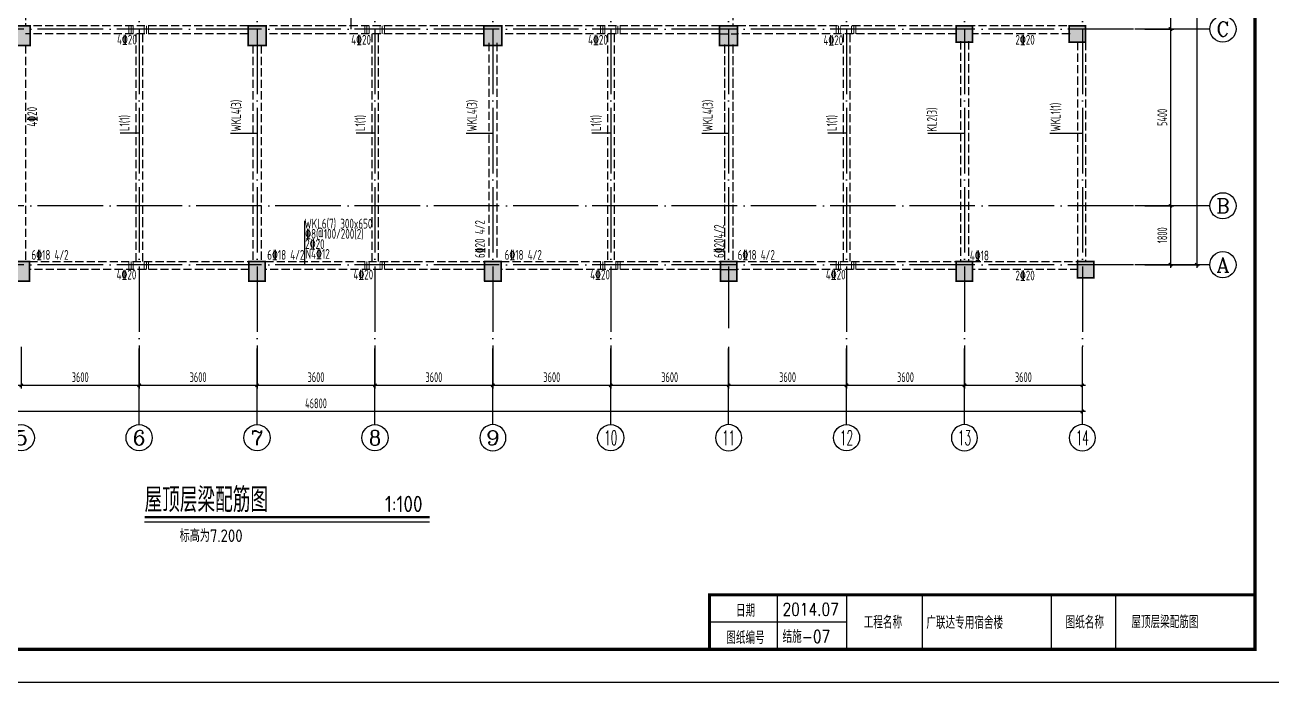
# Model space of a CAD drawing. Extents: x 127019 to 780419, y 327305 to 369305.
# Drawn here: x 504264 to 542344, y 327305 to 347379 of the extents above; entities that cross this region are included whole.
import ezdxf
from ezdxf.enums import TextEntityAlignment as Align

# ---------------------------------------------------------------- set-up
doc = ezdxf.new("R2010")
doc.units = 0
doc.header["$LTSCALE"] = 1000
doc.header["$MEASUREMENT"] = 0
for name, pattern in [('CONTINOUS', [0]), ('DASH', [0.35, 0.25, -0.1]), ('DOTE', [2.42, 2, -0.2, 0.02, -0.2])]:
    doc.linetypes.add(name, pattern=pattern)
doc.layers.get('0').update_dxf_attribs({"linetype": 'CONTINUOUS'})
doc.layers.get('Defpoints').update_dxf_attribs({"linetype": 'CONTINUOUS'})
for name, color, linetype in [('2106', 2, 'CONTINUOUS'), ('AXIS_TEXT', 7, 'CONTINUOUS'), ('COLU', 7, 'CONTINUOUS'), ('COLUMN', 7, 'CONTINUOUS'), ('DIM', 3, 'CONTINUOUS'), ('DIM_SYMB', 3, 'CONTINUOUS'), ('DOTE', 8, 'DOTE'), ('PUB_TEXT', 7, 'CONTINUOUS'), ('PUB_TITLE', 4, 'CONTINUOUS'), ('REIN', 1, 'CONTINUOUS'), ('文字', 7, 'CONTINUOUS'), ('柱涂实', 54, 'CONTINUOUS'), ('梁', 4, 'CONTINUOUS'), ('梁虚线', 4, 'DASH'), ('梁集中标注', 2, 'CONTINUOUS')]:
    doc.layers.add(name, color=color, linetype=linetype)
doc.styles.add('COMPLEX', font='COMPLEX.shx')
doc.styles.get("Standard").update_dxf_attribs({"font": 'gbxwxt.shx', "bigfont": 'gbhzfs.shx'})
doc.styles.add('TSSD_Dimension', font='gbxwxt.shx', dxfattribs={"width": 0.7, "bigfont": 'gbhzfs.shx'})
doc.styles.add('TSSD_Rein', font='tssdeng.shx', dxfattribs={"width": 0.6, "bigfont": 'gbhzfs.shx'})
doc.styles.add('国标仿宋', font='SIMPLEX.shx', dxfattribs={"width": 0.75, "bigfont": 'gbhzfs.shx'})
doc.dimstyles.new('TSSD_100_100', dxfattribs={"dimtxt": 300, "dimasz": 100, "dimexe": 100, "dimexo": 250, "dimgap": 100, "dimtad": 1, "dimdec": 0, "dimzin": 0, "dimdsep": 46, "dimtxsty": 'TSSD_Dimension', "dimblk": 'ARCHTICK', "dimcen": 0, "dimdle": 100, "dimclrt": 7, "dimadec": 0, "dimazin": 0, "dimtfac": 1, "dimtdec": 0, "dimtix": 1, "dimtmove": 2, "dimatfit": 3, "dimfxl": 0, "dimtolj": 1, "dimtzin": 0, "dimarcsym": 0})

# ---------------------------------------------------------------- blocks, each defined once
blk = doc.blocks.new('_ArchTick')
at = {"color": 0, "linetype": 'ByBlock', "const_width": 0.4}
blk.add_lwpolyline([(-0.5, -0.5), (0.5, 0.5)], dxfattribs=at)
blk = doc.blocks.new('*D303')
at = {"layer": 'Defpoints', "color": 0, "transparency": 16777216}
for p in [(538209, 356854), (538209, 340054), (540043, 340054)]:
    blk.add_point(p, dxfattribs=at)
at = {"layer": 'DIM', "color": 0, "lineweight": -2, "transparency": 16777216}
for p, q in [((538459, 356854), (540143, 356854)), ((540043, 356954), (540043, 339954)), ((538459, 340054), (540143, 340054))]:
    blk.add_line(p, q, dxfattribs=at)
at = {"layer": 'DIM', "color": 0, "lineweight": -2, "transparency": 16777216, "xscale": 100, "yscale": 100, "zscale": 100}
for p, rotation in [((540043, 356854), 90), ((540043, 340054), 270)]:
    blk.add_blockref('_ArchTick', p, dxfattribs=dict(at, rotation=rotation))
at = {"layer": 'DIM', "color": 7, "transparency": 16777216, "insert": (539793, 348454), "char_height": 300, "attachment_point": 5, "rotation": 90, "style": 'TSSD_Dimension'}
blk.add_mtext('\\A1;16800', dxfattribs=at)
blk = doc.blocks.new('*D304')
at = {"layer": 'Defpoints', "color": 0, "transparency": 16777216}
for p in [(538209, 341854), (538209, 340054), (539243, 340054)]:
    blk.add_point(p, dxfattribs=at)
at = {"layer": 'DIM', "color": 0, "lineweight": -2, "transparency": 16777216}
for p, q in [((538459, 341854), (539343, 341854)), ((539243, 341954), (539243, 339954)), ((538459, 340054), (539343, 340054))]:
    blk.add_line(p, q, dxfattribs=at)
at = {"layer": 'DIM', "color": 0, "lineweight": -2, "transparency": 16777216, "xscale": 100, "yscale": 100, "zscale": 100}
for p, rotation in [((539243, 341854), 90), ((539243, 340054), 270)]:
    blk.add_blockref('_ArchTick', p, dxfattribs=dict(at, rotation=rotation))
at = {"layer": 'DIM', "color": 7, "transparency": 16777216, "insert": (538993, 340954), "char_height": 300, "attachment_point": 5, "rotation": 90, "style": 'TSSD_Dimension'}
blk.add_mtext('\\A1;1800', dxfattribs=at)
blk = doc.blocks.new('*D305')
at = {"layer": 'Defpoints', "color": 0, "transparency": 16777216}
for p in [(538209, 347254), (538209, 341854), (539243, 341854)]:
    blk.add_point(p, dxfattribs=at)
at = {"layer": 'DIM', "color": 0, "lineweight": -2, "transparency": 16777216}
for p, q in [((539243, 347354), (539243, 341754)), ((538459, 347254), (539343, 347254)), ((538459, 341854), (539343, 341854))]:
    blk.add_line(p, q, dxfattribs=at)
at = {"layer": 'DIM', "color": 0, "lineweight": -2, "transparency": 16777216, "xscale": 100, "yscale": 100, "zscale": 100}
for p, rotation in [((539243, 347254), 90), ((539243, 341854), 270)]:
    blk.add_blockref('_ArchTick', p, dxfattribs=dict(at, rotation=rotation))
at = {"layer": 'DIM', "color": 7, "transparency": 16777216, "insert": (538993, 344554), "char_height": 300, "attachment_point": 5, "rotation": 90, "style": 'TSSD_Dimension'}
blk.add_mtext('\\A1;5400', dxfattribs=at)
blk = doc.blocks.new('*D306')
at = {"layer": 'Defpoints', "color": 0, "transparency": 16777216}
for p in [(538209, 349654), (538209, 347254), (539243, 347254)]:
    blk.add_point(p, dxfattribs=at)
at = {"layer": 'DIM', "color": 0, "lineweight": -2, "transparency": 16777216}
for p, q in [((538459, 349654), (539343, 349654)), ((539243, 349754), (539243, 347154)), ((538459, 347254), (539343, 347254))]:
    blk.add_line(p, q, dxfattribs=at)
at = {"layer": 'DIM', "color": 0, "lineweight": -2, "transparency": 16777216, "xscale": 100, "yscale": 100, "zscale": 100}
for p, rotation in [((539243, 349654), 90), ((539243, 347254), 270)]:
    blk.add_blockref('_ArchTick', p, dxfattribs=dict(at, rotation=rotation))
at = {"layer": 'DIM', "color": 7, "transparency": 16777216, "insert": (538993, 348454), "char_height": 300, "attachment_point": 5, "rotation": 90, "style": 'TSSD_Dimension'}
blk.add_mtext('\\A1;2400', dxfattribs=at)
blk = doc.blocks.new('_axiso')
blk.add_circle((0, 0), 0.5)
at = {"layer": 'AXIS_TEXT', "style": 'COMPLEX', "width": 1.041667}
blk.add_attdef('A', text='', height=0.56, dxfattribs=at).set_placement((-0.25, -0.28), (0.25, -0.28), align=Align.FIT)
blk = doc.blocks.new('A$C5E704440')
at = {"layer": '2106', "color": 8}
for points in [[(14675, -9500), (14125, -9500), (14675, -10100), (14125, -10100)], [(21875, -9500), (21325, -9500), (21875, -10100), (21325, -10100)], [(29075, -9500), (28525, -9500), (29075, -10100), (28525, -10100)], [(36275, -9500), (35725, -9500), (36275, -10100), (35725, -10100)], [(43450, -9500), (42950, -9500), (43450, -10000), (42950, -10000)], [(46900, -9500), (46400, -9500), (46900, -10000), (46400, -10000)], [(14650, -16700), (14150, -16700), (14650, -17300), (14150, -17300)], [(21850, -16700), (21350, -16700), (21850, -17300), (21350, -17300)], [(29050, -16700), (28550, -16700), (29050, -17300), (28550, -17300)], [(36250, -16700), (35750, -16700), (36250, -17300), (35750, -17300)], [(43450, -16700), (42950, -16700), (43450, -17300), (42950, -17300)], [(47150, -16700), (46650, -16700), (47150, -17200), (46650, -17200)]]:
    blk.add_solid(points, dxfattribs=at)
at = {"layer": 'COLUMN'}
for points in [[(14125, -10100), (14675, -10100), (14675, -9500), (14125, -9500)], [(21325, -10100), (21875, -10100), (21875, -9500), (21325, -9500)], [(28525, -10100), (29075, -10100), (29075, -9500), (28525, -9500)], [(35725, -10100), (36275, -10100), (36275, -9500), (35725, -9500)], [(42950, -10000), (43450, -10000), (43450, -9500), (42950, -9500)], [(46400, -10000), (46900, -10000), (46900, -9500), (46400, -9500)], [(14650, -17300), (14150, -17300), (14150, -16700), (14650, -16700)], [(21850, -17300), (21350, -17300), (21350, -16700), (21850, -16700)], [(29050, -17300), (28550, -17300), (28550, -16700), (29050, -16700)], [(36250, -17300), (35750, -17300), (35750, -16700), (36250, -16700)], [(43450, -17300), (42950, -17300), (42950, -16700), (43450, -16700)], [(47150, -17200), (46650, -17200), (46650, -16700), (47150, -16700)]]:
    blk.add_lwpolyline(points, close=True, dxfattribs=at)
blk = doc.blocks.new('*D410')
at = {"layer": 'Defpoints', "color": 0, "transparency": 16777216}
for p in [(532951, 337794), (536551, 337794), (532951, 336369)]:
    blk.add_point(p, dxfattribs=at)
at = {"layer": 'DIM', "color": 0, "lineweight": -2, "transparency": 16777216}
for p, q in [((532951, 337544), (532951, 336269)), ((536551, 337544), (536551, 336269)), ((536651, 336369), (532851, 336369))]:
    blk.add_line(p, q, dxfattribs=at)
at = {"layer": 'DIM', "color": 0, "lineweight": -2, "transparency": 16777216, "xscale": 100, "yscale": 100, "zscale": 100, "rotation": 180}
blk.add_blockref('_ArchTick', (532951, 336369), dxfattribs=at)
at = {"layer": 'DIM', "color": 0, "lineweight": -2, "transparency": 16777216, "xscale": 100, "yscale": 100, "zscale": 100}
blk.add_blockref('_ArchTick', (536551, 336369), dxfattribs=at)
at = {"layer": 'DIM', "color": 7, "transparency": 16777216, "insert": (534751, 336619), "char_height": 300, "attachment_point": 5, "style": 'TSSD_Dimension'}
blk.add_mtext('\\A1;3600', dxfattribs=at)
blk = doc.blocks.new('*D420')
at = {"layer": 'Defpoints', "color": 0, "transparency": 16777216}
for p in [(489751, 337794), (536551, 337794), (489751, 335569)]:
    blk.add_point(p, dxfattribs=at)
at = {"layer": 'DIM', "color": 0, "lineweight": -2, "transparency": 16777216}
for p, q in [((489751, 337544), (489751, 335469)), ((536551, 337544), (536551, 335469)), ((536651, 335569), (489651, 335569))]:
    blk.add_line(p, q, dxfattribs=at)
at = {"layer": 'DIM', "color": 0, "lineweight": -2, "transparency": 16777216, "xscale": 100, "yscale": 100, "zscale": 100, "rotation": 180.0000000000003}
blk.add_blockref('_ArchTick', (489751, 335569), dxfattribs=at)
at = {"layer": 'DIM', "color": 0, "lineweight": -2, "transparency": 16777216, "xscale": 100, "yscale": 100, "zscale": 100}
blk.add_blockref('_ArchTick', (536551, 335569), dxfattribs=at)
at = {"layer": 'DIM', "color": 7, "transparency": 16777216, "insert": (513151, 335819), "char_height": 300, "attachment_point": 5, "style": 'TSSD_Dimension'}
blk.add_mtext('\\A1;46800', dxfattribs=at)
blk = doc.blocks.new('*D423')
at = {"layer": 'Defpoints', "color": 0, "transparency": 16777216}
for p in [(507751, 337794), (511351, 337794), (507751, 336369)]:
    blk.add_point(p, dxfattribs=at)
at = {"layer": 'DIM', "color": 0, "lineweight": -2, "transparency": 16777216}
for p, q in [((507751, 337544), (507751, 336269)), ((511351, 337544), (511351, 336269)), ((511451, 336369), (507651, 336369))]:
    blk.add_line(p, q, dxfattribs=at)
at = {"layer": 'DIM', "color": 0, "lineweight": -2, "transparency": 16777216, "xscale": 100, "yscale": 100, "zscale": 100, "rotation": 180}
blk.add_blockref('_ArchTick', (507751, 336369), dxfattribs=at)
at = {"layer": 'DIM', "color": 0, "lineweight": -2, "transparency": 16777216, "xscale": 100, "yscale": 100, "zscale": 100}
blk.add_blockref('_ArchTick', (511351, 336369), dxfattribs=at)
at = {"layer": 'DIM', "color": 7, "transparency": 16777216, "insert": (509551, 336619), "char_height": 300, "attachment_point": 5, "style": 'TSSD_Dimension'}
blk.add_mtext('\\A1;3600', dxfattribs=at)
blk = doc.blocks.new('*D424')
at = {"layer": 'Defpoints', "color": 0, "transparency": 16777216}
for p in [(514951, 337794), (518551, 337794), (514951, 336369)]:
    blk.add_point(p, dxfattribs=at)
at = {"layer": 'DIM', "color": 0, "lineweight": -2, "transparency": 16777216}
for p, q in [((514951, 337544), (514951, 336269)), ((518551, 337544), (518551, 336269)), ((518651, 336369), (514851, 336369))]:
    blk.add_line(p, q, dxfattribs=at)
at = {"layer": 'DIM', "color": 0, "lineweight": -2, "transparency": 16777216, "xscale": 100, "yscale": 100, "zscale": 100, "rotation": 180}
blk.add_blockref('_ArchTick', (514951, 336369), dxfattribs=at)
at = {"layer": 'DIM', "color": 0, "lineweight": -2, "transparency": 16777216, "xscale": 100, "yscale": 100, "zscale": 100}
blk.add_blockref('_ArchTick', (518551, 336369), dxfattribs=at)
at = {"layer": 'DIM', "color": 7, "transparency": 16777216, "insert": (516751, 336619), "char_height": 300, "attachment_point": 5, "style": 'TSSD_Dimension'}
blk.add_mtext('\\A1;3600', dxfattribs=at)
blk = doc.blocks.new('*D425')
at = {"layer": 'Defpoints', "color": 0, "transparency": 16777216}
for p in [(522151, 337794), (525751, 337794), (522151, 336369)]:
    blk.add_point(p, dxfattribs=at)
at = {"layer": 'DIM', "color": 0, "lineweight": -2, "transparency": 16777216}
for p, q in [((522151, 337544), (522151, 336269)), ((525751, 337544), (525751, 336269)), ((525851, 336369), (522051, 336369))]:
    blk.add_line(p, q, dxfattribs=at)
at = {"layer": 'DIM', "color": 0, "lineweight": -2, "transparency": 16777216, "xscale": 100, "yscale": 100, "zscale": 100, "rotation": 180}
blk.add_blockref('_ArchTick', (522151, 336369), dxfattribs=at)
at = {"layer": 'DIM', "color": 0, "lineweight": -2, "transparency": 16777216, "xscale": 100, "yscale": 100, "zscale": 100}
blk.add_blockref('_ArchTick', (525751, 336369), dxfattribs=at)
at = {"layer": 'DIM', "color": 7, "transparency": 16777216, "insert": (523951, 336619), "char_height": 300, "attachment_point": 5, "style": 'TSSD_Dimension'}
blk.add_mtext('\\A1;3600', dxfattribs=at)
blk = doc.blocks.new('*D426')
at = {"layer": 'Defpoints', "color": 0, "transparency": 16777216}
for p in [(529351, 337794), (532951, 337794), (529351, 336369)]:
    blk.add_point(p, dxfattribs=at)
at = {"layer": 'DIM', "color": 0, "lineweight": -2, "transparency": 16777216}
for p, q in [((529351, 337544), (529351, 336269)), ((532951, 337544), (532951, 336269)), ((533051, 336369), (529251, 336369))]:
    blk.add_line(p, q, dxfattribs=at)
at = {"layer": 'DIM', "color": 0, "lineweight": -2, "transparency": 16777216, "xscale": 100, "yscale": 100, "zscale": 100, "rotation": 180}
blk.add_blockref('_ArchTick', (529351, 336369), dxfattribs=at)
at = {"layer": 'DIM', "color": 0, "lineweight": -2, "transparency": 16777216, "xscale": 100, "yscale": 100, "zscale": 100}
blk.add_blockref('_ArchTick', (532951, 336369), dxfattribs=at)
at = {"layer": 'DIM', "color": 7, "transparency": 16777216, "insert": (531151, 336619), "char_height": 300, "attachment_point": 5, "style": 'TSSD_Dimension'}
blk.add_mtext('\\A1;3600', dxfattribs=at)
blk = doc.blocks.new('*D404')
at = {"layer": 'Defpoints', "color": 0, "transparency": 16777216}
for p in [(504151, 337794), (507751, 337794), (504151, 336369)]:
    blk.add_point(p, dxfattribs=at)
at = {"layer": 'DIM', "color": 0, "lineweight": -2, "transparency": 16777216}
for p, q in [((504151, 337544), (504151, 336269)), ((507751, 337544), (507751, 336269)), ((507851, 336369), (504051, 336369))]:
    blk.add_line(p, q, dxfattribs=at)
at = {"layer": 'DIM', "color": 0, "lineweight": -2, "transparency": 16777216, "xscale": 100, "yscale": 100, "zscale": 100, "rotation": 180}
blk.add_blockref('_ArchTick', (504151, 336369), dxfattribs=at)
at = {"layer": 'DIM', "color": 0, "lineweight": -2, "transparency": 16777216, "xscale": 100, "yscale": 100, "zscale": 100}
blk.add_blockref('_ArchTick', (507751, 336369), dxfattribs=at)
at = {"layer": 'DIM', "color": 7, "transparency": 16777216, "insert": (505951, 336619), "char_height": 300, "attachment_point": 5, "style": 'TSSD_Dimension'}
blk.add_mtext('\\A1;3600', dxfattribs=at)
blk = doc.blocks.new('*D405')
at = {"layer": 'Defpoints', "color": 0, "transparency": 16777216}
for p in [(511351, 337794), (514951, 337794), (511351, 336369)]:
    blk.add_point(p, dxfattribs=at)
at = {"layer": 'DIM', "color": 0, "lineweight": -2, "transparency": 16777216}
for p, q in [((511351, 337544), (511351, 336269)), ((514951, 337544), (514951, 336269)), ((515051, 336369), (511251, 336369))]:
    blk.add_line(p, q, dxfattribs=at)
at = {"layer": 'DIM', "color": 0, "lineweight": -2, "transparency": 16777216, "xscale": 100, "yscale": 100, "zscale": 100, "rotation": 180}
blk.add_blockref('_ArchTick', (511351, 336369), dxfattribs=at)
at = {"layer": 'DIM', "color": 0, "lineweight": -2, "transparency": 16777216, "xscale": 100, "yscale": 100, "zscale": 100}
blk.add_blockref('_ArchTick', (514951, 336369), dxfattribs=at)
at = {"layer": 'DIM', "color": 7, "transparency": 16777216, "insert": (513151, 336619), "char_height": 300, "attachment_point": 5, "style": 'TSSD_Dimension'}
blk.add_mtext('\\A1;3600', dxfattribs=at)
blk = doc.blocks.new('*D406')
at = {"layer": 'Defpoints', "color": 0, "transparency": 16777216}
for p in [(518551, 337794), (522151, 337794), (518551, 336369)]:
    blk.add_point(p, dxfattribs=at)
at = {"layer": 'DIM', "color": 0, "lineweight": -2, "transparency": 16777216}
for p, q in [((518551, 337544), (518551, 336269)), ((522151, 337544), (522151, 336269)), ((522251, 336369), (518451, 336369))]:
    blk.add_line(p, q, dxfattribs=at)
at = {"layer": 'DIM', "color": 0, "lineweight": -2, "transparency": 16777216, "xscale": 100, "yscale": 100, "zscale": 100, "rotation": 180}
blk.add_blockref('_ArchTick', (518551, 336369), dxfattribs=at)
at = {"layer": 'DIM', "color": 0, "lineweight": -2, "transparency": 16777216, "xscale": 100, "yscale": 100, "zscale": 100}
blk.add_blockref('_ArchTick', (522151, 336369), dxfattribs=at)
at = {"layer": 'DIM', "color": 7, "transparency": 16777216, "insert": (520351, 336619), "char_height": 300, "attachment_point": 5, "style": 'TSSD_Dimension'}
blk.add_mtext('\\A1;3600', dxfattribs=at)
blk = doc.blocks.new('*D407')
at = {"layer": 'Defpoints', "color": 0, "transparency": 16777216}
for p in [(525751, 337794), (529351, 337794), (525751, 336369)]:
    blk.add_point(p, dxfattribs=at)
at = {"layer": 'DIM', "color": 0, "lineweight": -2, "transparency": 16777216}
for p, q in [((525751, 337544), (525751, 336269)), ((529351, 337544), (529351, 336269)), ((529451, 336369), (525651, 336369))]:
    blk.add_line(p, q, dxfattribs=at)
at = {"layer": 'DIM', "color": 0, "lineweight": -2, "transparency": 16777216, "xscale": 100, "yscale": 100, "zscale": 100, "rotation": 180}
blk.add_blockref('_ArchTick', (525751, 336369), dxfattribs=at)
at = {"layer": 'DIM', "color": 0, "lineweight": -2, "transparency": 16777216, "xscale": 100, "yscale": 100, "zscale": 100}
blk.add_blockref('_ArchTick', (529351, 336369), dxfattribs=at)
at = {"layer": 'DIM', "color": 7, "transparency": 16777216, "insert": (527551, 336619), "char_height": 300, "attachment_point": 5, "style": 'TSSD_Dimension'}
blk.add_mtext('\\A1;3600', dxfattribs=at)

msp = doc.modelspace()

# ---------------------------------------------------------------- linework, layer by layer
at = {"layer": 'COLU', "const_width": 50}
for points in [[(503876.2, 347353.6), (504426.2, 347353.6), (504426.2, 346753.6), (503876.2, 346753.6)], [(511076.2, 347353.6), (511626.2, 347353.6), (511626.2, 346753.6), (511076.2, 346753.6)], [(518276.2, 347353.6), (518826.2, 347353.6), (518826.2, 346753.6), (518276.2, 346753.6)], [(525476.2, 347354.1), (526026.2, 347354.1), (526026.2, 346754.1), (525476.2, 346754.1)], [(532701.2, 347353.6), (533201.2, 347353.6), (533201.2, 346853.6), (532701.2, 346853.6)], [(536151.2, 347353.3), (536651.2, 347353.3), (536651.2, 346853.3), (536151.2, 346853.3)], [(536151.2, 347353.3), (536651.2, 347353.3), (536651.2, 346853.3), (536151.2, 346853.3)], [(503900.9, 340153.6), (504400.9, 340153.6), (504400.9, 339553.6), (503900.9, 339553.6)], [(511100.9, 340153.6), (511600.9, 340153.6), (511600.9, 339553.6), (511100.9, 339553.6)], [(518300.9, 340153.6), (518800.9, 340153.6), (518800.9, 339553.6), (518300.9, 339553.6)], [(525500.9, 340153.6), (526000.9, 340153.6), (526000.9, 339553.6), (525500.9, 339553.6)], [(532700.9, 340153.6), (533200.9, 340153.6), (533200.9, 339553.6), (532700.9, 339553.6)], [(536400.9, 340153.6), (536900.9, 340153.6), (536900.9, 339653.6), (536400.9, 339653.6)]]:
    msp.add_lwpolyline(points, close=True, dxfattribs=at)
at = {"layer": 'DIM'}
for p, q in [((540443.4, 347253.6), (538158.5, 347253.6)), ((540443.4, 341853.6), (538158.5, 341853.6)), ((540443.4, 340053.6), (538158.5, 340053.6)), ((507751.2, 335168.7), (507751.2, 337493.7)), ((511351.2, 335168.7), (511351.2, 337493.7)), ((514951.2, 335168.7), (514951.2, 337493.7)), ((518551.2, 335168.7), (518551.2, 337493.7)), ((522151.2, 335168.7), (522151.2, 337493.7)), ((525751.2, 335168.7), (525751.2, 337493.7)), ((529351.2, 335168.7), (529351.2, 337493.7)), ((532951.2, 335168.7), (532951.2, 337493.7)), ((536551.2, 335168.7), (536551.2, 337493.7))]:
    msp.add_line(p, q, dxfattribs=at)
at = {"layer": 'DIM_SYMB', "const_width": 70}
msp.add_lwpolyline([(507916, 332340.5), (516619.8, 332340.5)], dxfattribs=at)
at = {"layer": 'DIM_SYMB'}
msp.add_lwpolyline([(507916, 332200.5), (516619.8, 332200.5)], dxfattribs=at)
at = {"layer": 'DOTE'}
for p, q in [((507751.2, 359364.1), (507751.2, 337543.7)), ((511351.2, 359364.1), (511351.2, 337543.7)), ((514951.2, 359364.1), (514951.2, 337543.7)), ((518551.2, 359364.1), (518551.2, 337543.7)), ((522151.2, 359364.1), (522151.2, 337543.7)), ((525751.2, 359364.1), (525751.2, 338120.8)), ((529351.2, 359364.1), (529351.2, 337543.7)), ((532951.2, 359364.1), (532951.2, 337543.7)), ((536551.2, 359364.1), (536551.2, 337543.7)), ((538108.5, 347253.6), (488504.9, 347253.6)), ((538108.5, 341853.6), (488504.9, 341853.6)), ((538108.5, 340053.6), (488504.9, 340053.6))]:
    msp.add_line(p, q, dxfattribs=at)
at = {"layer": 'PUB_TITLE'}
msp.add_lwpolyline([(483419.2, 327305.3), (542819.2, 327305.3), (542819.2, 369305.3), (483419.2, 369305.3)], close=True, dxfattribs=at)
at = {"layer": 'PUB_TITLE', "const_width": 100}
msp.add_lwpolyline([(484419.2, 328305.3), (541819.2, 328305.3), (541819.2, 368305.3), (484419.2, 368305.3)], close=True, dxfattribs=at)
at = {"layer": 'REIN', "const_width": 30}
for points in [[(507438.7, 347103.6), (507438.7, 347353.6)], [(507438.7, 347103), (507438.7, 347328)], [(507505.4, 347103.6), (507505.4, 347353.6)], [(507505.4, 347103), (507505.4, 347328)], [(507572, 347103.6), (507572, 347353.6)], [(507572, 347103), (507572, 347328)], [(507905.4, 347103.6), (507905.4, 347353.6)], [(507905.4, 347103), (507905.4, 347328)], [(507972, 347103.6), (507972, 347353.6)], [(507972, 347103), (507972, 347328)], [(508038.7, 347103.6), (508038.7, 347353.6)], [(508038.7, 347103), (508038.7, 347328)], [(514638.7, 347103.6), (514638.7, 347353.6)], [(514638.7, 347103), (514638.7, 347328)], [(514705.4, 347103.6), (514705.4, 347353.6)], [(514705.4, 347103), (514705.4, 347328)], [(514772, 347103.6), (514772, 347353.6)], [(514772, 347103), (514772, 347328)], [(515105.4, 347103.6), (515105.4, 347353.6)], [(515105.4, 347103), (515105.4, 347328)], [(515172, 347103.6), (515172, 347353.6)], [(515172, 347103), (515172, 347328)], [(515238.7, 347103.6), (515238.7, 347353.6)], [(515238.7, 347103), (515238.7, 347328)], [(521838.7, 347103.6), (521838.7, 347353.6)], [(521838.7, 347103), (521838.7, 347328)], [(521905.4, 347103.6), (521905.4, 347353.6)], [(521905.4, 347103), (521905.4, 347328)], [(521972, 347103.6), (521972, 347353.6)], [(521972, 347103), (521972, 347328)], [(522305.4, 347103.6), (522305.4, 347353.6)], [(522305.4, 347103), (522305.4, 347328)], [(522372, 347103.6), (522372, 347353.6)], [(522372, 347103), (522372, 347328)], [(522438.7, 347103.6), (522438.7, 347353.6)], [(522438.7, 347103), (522438.7, 347328)], [(529038.7, 347103.6), (529038.7, 347353.6)], [(529038.7, 347103), (529038.7, 347328)], [(529105.4, 347103.6), (529105.4, 347353.6)], [(529105.4, 347103), (529105.4, 347328)], [(529172, 347103.6), (529172, 347353.6)], [(529172, 347103), (529172, 347328)], [(529505.4, 347103.6), (529505.4, 347353.6)], [(529505.4, 347103), (529505.4, 347328)], [(529572, 347103.6), (529572, 347353.6)], [(529572, 347103), (529572, 347328)], [(529638.7, 347103.6), (529638.7, 347353.6)], [(529638.7, 347103), (529638.7, 347328)], [(507438.7, 339903.6), (507438.7, 340153.6)], [(507438.7, 339903), (507438.7, 340128)], [(507505.4, 339903.6), (507505.4, 340153.6)], [(507505.4, 339903), (507505.4, 340128)], [(507572, 339903.6), (507572, 340153.6)], [(507572, 339903), (507572, 340128)], [(507905.4, 339903.6), (507905.4, 340153.6)], [(507905.4, 339903), (507905.4, 340128)], [(507972, 339903.6), (507972, 340153.6)], [(507972, 339903), (507972, 340128)], [(508038.7, 339903.6), (508038.7, 340153.6)], [(508038.7, 339903), (508038.7, 340128)], [(514638.7, 339903.6), (514638.7, 340153.6)], [(514638.7, 339903), (514638.7, 340128)], [(514705.4, 339903.6), (514705.4, 340153.6)], [(514705.4, 339903), (514705.4, 340128)], [(514772, 339903.6), (514772, 340153.6)], [(514772, 339903), (514772, 340128)], [(515105.4, 339903.6), (515105.4, 340153.6)], [(515105.4, 339903), (515105.4, 340128)], [(515172, 339903.6), (515172, 340153.6)], [(515172, 339903), (515172, 340128)], [(515238.7, 339903.6), (515238.7, 340153.6)], [(515238.7, 339903), (515238.7, 340128)], [(521838.7, 339903.6), (521838.7, 340153.6)], [(521838.7, 339903), (521838.7, 340128)], [(521905.4, 339903.6), (521905.4, 340153.6)], [(521905.4, 339903), (521905.4, 340128)], [(521972, 339903.6), (521972, 340153.6)], [(521972, 339903), (521972, 340128)], [(522305.4, 339903.6), (522305.4, 340153.6)], [(522305.4, 339903), (522305.4, 340128)], [(522372, 339903.6), (522372, 340153.6)], [(522372, 339903), (522372, 340128)], [(522438.7, 339903.6), (522438.7, 340153.6)], [(522438.7, 339903), (522438.7, 340128)], [(529038.7, 339903.6), (529038.7, 340153.6)], [(529038.7, 339903), (529038.7, 340128)], [(529105.4, 339903.6), (529105.4, 340153.6)], [(529105.4, 339903), (529105.4, 340128)], [(529172, 339903.6), (529172, 340153.6)], [(529172, 339903), (529172, 340128)], [(529505.4, 339903.6), (529505.4, 340153.6)], [(529505.4, 339903), (529505.4, 340128)], [(529572, 339903.6), (529572, 340153.6)], [(529572, 339903), (529572, 340128)], [(529638.7, 339903.6), (529638.7, 340153.6)], [(529638.7, 339903), (529638.7, 340128)]]:
    msp.add_lwpolyline(points, dxfattribs=at)
at = {"layer": '文字'}
for p, q in [((527229.1, 329968.5), (527229.1, 328305.3)), ((529354.3, 329968.5), (529354.3, 328305.3)), ((531655.4, 329968.5), (531655.4, 328305.3)), ((535601.4, 329968.5), (535601.4, 328305.3)), ((537565.7, 329968.5), (537565.7, 328305.3)), ((529354.3, 329136.9), (525164.7, 329136.9))]:
    msp.add_line(p, q, dxfattribs=at)
at = {"layer": '文字', "const_width": 92.4}
msp.add_lwpolyline([(525164.7, 329968.5), (525164.7, 328305.3), (541819.2, 328305.3), (541819.2, 329968.5)], close=True, dxfattribs=at)
at = {"layer": '梁'}
msp.add_line((525500.9, 339903.6), (526000.9, 339903.6), dxfattribs=at)
at = {"layer": '梁虚线'}
for p, q in [((504276.2, 349528.6), (504276.2, 347378.6)), ((525876.2, 349527.3), (525876.2, 347378.6)), ((511076.2, 347353.6), (504276.2, 347353.6)), ((518276.2, 347353.6), (511626.2, 347353.6)), ((525476.2, 347353.6), (518826.2, 347353.6)), ((536426.2, 347353.6), (526026.2, 347353.6)), ((511076.2, 347103.6), (504276.2, 347103.6)), ((507651.2, 347103.6), (507651.2, 341453.6)), ((507851.2, 347103.6), (507851.2, 341453.6)), ((518276.2, 347103.6), (511626.2, 347103.6)), ((514851.2, 347103.6), (514851.2, 341453.6)), ((515051.2, 347103.6), (515051.2, 341453.6)), ((525476.2, 347103.6), (518826.2, 347103.6)), ((522051.2, 347103.6), (522051.2, 340153.6)), ((522251.2, 347103.6), (522251.2, 340153.6)), ((525476.2, 347103.6), (526026.2, 347103.6)), ((532701.2, 347103.6), (526026.2, 347103.6)), ((529251.2, 347103.6), (529251.2, 341453.6)), ((529451.2, 347103.6), (529451.2, 341453.6)), ((536176.2, 347103.6), (533201.2, 347103.6)), ((504276.2, 346753.6), (504276.2, 340153.6)), ((511226.2, 346753.6), (511226.2, 340153.6)), ((511476.2, 346753.6), (511476.2, 340153.6)), ((518426.2, 346828.6), (518426.2, 340228.3)), ((518676.2, 346828.6), (518676.2, 340228.3)), ((525626.2, 346778.6), (525626.2, 340153.6)), ((525626.2, 346753.6), (525626.2, 340153.6)), ((525876.2, 346778.6), (525876.2, 340153.6)), ((525876.2, 346753.6), (525876.2, 340153.6)), ((532826.2, 346878.6), (532826.2, 340178.6)), ((533076.2, 346878.6), (533076.2, 340178.6)), ((536401.2, 346853.3), (536400.9, 340153.6)), ((536651.2, 346853.3), (536651.2, 340153.6)), ((507651.2, 341453.6), (507651.2, 340153.6)), ((507851.2, 341453.6), (507851.2, 340153.6)), ((514851.2, 341453.6), (514851.2, 340153.6)), ((515051.2, 341453.6), (515051.2, 340153.6)), ((529251.2, 341453.6), (529251.2, 340153.6)), ((529451.2, 341453.6), (529451.2, 340153.6)), ((504400.9, 340153.6), (511100.9, 340153.6)), ((511600.9, 340153.6), (518300.9, 340153.6)), ((518800.9, 340153.6), (525500.9, 340153.6)), ((526000.9, 340153.6), (525500.9, 340153.6)), ((526000.9, 340153.6), (532701.2, 340153.6)), ((533201.2, 340153.6), (536426.2, 340153.6)), ((511100.9, 339903.6), (504400.9, 339903.6)), ((511100.9, 339903.6), (504400.9, 339903.6)), ((518300.9, 339903.6), (511600.9, 339903.6)), ((518300.9, 339903.6), (511600.9, 339903.6)), ((525500.9, 339903.6), (518800.9, 339903.6)), ((525500.9, 339903.6), (518800.9, 339903.6)), ((532701.2, 339903.6), (526000.9, 339903.6)), ((536426.2, 339903.6), (533201.2, 339903.6))]:
    msp.add_line(p, q, dxfattribs=at)
at = {"layer": '梁集中标注'}
for p, q in [((514221, 347253.6), (514221, 348824.8)), ((507750.3, 344072.6), (507175.2, 344072.6)), ((511350.3, 344058.1), (510535.7, 344058.1)), ((514950.3, 344072.6), (514375.2, 344072.6)), ((518550.3, 344058.1), (517735.7, 344058.1)), ((522150.3, 344072.6), (521575.2, 344072.6)), ((525750.3, 344058.1), (524935.7, 344058.1)), ((529350.3, 344072.6), (528775.2, 344072.6)), ((532950.3, 344058.1), (531837.8, 344058.1)), ((536550.3, 344058.1), (535560.5, 344058.1)), ((512808.2, 340053.6), (512808.2, 341394))]:
    msp.add_line(p, q, dxfattribs=at)

# ---------------------------------------------------------------- block references
at = {"layer": 'DIM'}
ref = msp.add_blockref('_axiso', (540843.4, 347253.6), dxfattribs=dict(at, xscale=800, yscale=800, zscale=800))
ref.add_attrib('A', 'C', dxfattribs={"layer": 'AXIS_TEXT', "height": 448, "style": 'COMPLEX', "width": 1.25}).set_placement((540643.4, 347029.6), (541043.4, 347029.6), align=Align.FIT)
ref = msp.add_blockref('_axiso', (540843.4, 341853.6), dxfattribs=dict(at, xscale=800, yscale=800, zscale=800))
ref.add_attrib('A', 'B', dxfattribs={"layer": 'AXIS_TEXT', "height": 448, "style": 'COMPLEX', "width": 1.102941}).set_placement((540643.4, 341629.6), (541043.4, 341629.6), align=Align.FIT)
at = {"layer": 'DIM', "xscale": 800, "yscale": 800, "zscale": 800}
msp.add_blockref('_axiso', (540843.4, 340053.6), dxfattribs=at).add_auto_attribs({'A': 'A'})
at = {"layer": 'DIM'}
ref = msp.add_blockref('_axiso', (504151.2, 334768.7), dxfattribs=dict(at, xscale=800, yscale=800, zscale=800))
ref.add_attrib('A', '5', dxfattribs={"layer": 'AXIS_TEXT', "height": 448, "style": 'COMPLEX', "width": 1.339286}).set_placement((503951.2, 334544.7), (504351.2, 334544.7), align=Align.FIT)
ref = msp.add_blockref('_axiso', (507751.2, 334768.7), dxfattribs=dict(at, xscale=800, yscale=800, zscale=800))
ref.add_attrib('A', '6', dxfattribs={"layer": 'AXIS_TEXT', "height": 448, "style": 'COMPLEX', "width": 1.339286}).set_placement((507551.2, 334544.7), (507951.2, 334544.7), align=Align.FIT)
ref = msp.add_blockref('_axiso', (511351.2, 334768.7), dxfattribs=dict(at, xscale=800, yscale=800, zscale=800))
ref.add_attrib('A', '7', dxfattribs={"layer": 'AXIS_TEXT', "height": 448, "style": 'COMPLEX', "width": 1.339286}).set_placement((511151.2, 334544.7), (511551.2, 334544.7), align=Align.FIT)
ref = msp.add_blockref('_axiso', (514951.2, 334768.7), dxfattribs=dict(at, xscale=800, yscale=800, zscale=800))
ref.add_attrib('A', '8', dxfattribs={"layer": 'AXIS_TEXT', "height": 448, "style": 'COMPLEX', "width": 1.339286}).set_placement((514751.2, 334544.7), (515151.2, 334544.7), align=Align.FIT)
ref = msp.add_blockref('_axiso', (518551.2, 334768.7), dxfattribs=dict(at, xscale=-800, yscale=800, zscale=800, rotation=180))
ref.add_attrib('A', '9', dxfattribs={"layer": 'AXIS_TEXT', "height": 448, "style": 'COMPLEX', "width": 1.339286}).set_placement((518351.2, 334544.7), (518751.2, 334544.7), align=Align.FIT)
ref = msp.add_blockref('_axiso', (522151.2, 334768.7), dxfattribs=dict(at, xscale=800, yscale=800, zscale=800))
ref.add_attrib('A', '10', dxfattribs={"layer": 'AXIS_TEXT', "height": 448, "style": 'COMPLEX', "width": 0.646552}).set_placement((521951.2, 334544.7), (522351.2, 334544.7), align=Align.FIT)
ref = msp.add_blockref('_axiso', (525751.2, 334768.7), dxfattribs=dict(at, xscale=-800, yscale=800, zscale=800, rotation=180))
ref.add_attrib('A', '11', dxfattribs={"layer": 'AXIS_TEXT', "height": 448, "style": 'COMPLEX', "width": 0.78125}).set_placement((525551.2, 334544.7), (525951.2, 334544.7), align=Align.FIT)
ref = msp.add_blockref('_axiso', (529351.2, 334768.7), dxfattribs=dict(at, xscale=800, yscale=800, zscale=800))
ref.add_attrib('A', '12', dxfattribs={"layer": 'AXIS_TEXT', "height": 448, "style": 'COMPLEX', "width": 0.646552}).set_placement((529151.2, 334544.7), (529551.2, 334544.7), align=Align.FIT)
ref = msp.add_blockref('_axiso', (532951.2, 334768.7), dxfattribs=dict(at, xscale=-800, yscale=800, zscale=800, rotation=180))
ref.add_attrib('A', '13', dxfattribs={"layer": 'AXIS_TEXT', "height": 448, "style": 'COMPLEX', "width": 0.646552}).set_placement((532751.2, 334544.7), (533151.2, 334544.7), align=Align.FIT)
ref = msp.add_blockref('_axiso', (536551.2, 334768.7), dxfattribs=dict(at, xscale=-800, yscale=800, zscale=800, rotation=180))
ref.add_attrib('A', '14', dxfattribs={"layer": 'AXIS_TEXT', "height": 448, "style": 'COMPLEX', "width": 0.604839}).set_placement((536351.2, 334544.7), (536751.2, 334544.7), align=Align.FIT)
at = {"layer": '柱涂实', "color": 7, "linetype": 'CONTINOUS'}
msp.add_blockref('A$C5E704440', (489751.2, 356853.6), dxfattribs=at)

# ---------------------------------------------------------------- texts
at = {"layer": 'PUB_TEXT'}
for s, height, p in [('屋顶层梁配筋图', 748.03, (507916, 332496.2)), ('1:100', 500, (515256.2, 332496.2))]:
    msp.add_text(s, height=height, dxfattribs=at).set_placement(p)
at = {"layer": '文字'}
msp.add_text('标高为7.200', height=385, dxfattribs=at).set_placement((508987.2, 331584.1))
at = {"layer": '文字', "style": '国标仿宋', "width": 0.8}
for s, p in [('日期', (526266.8, 329300.7)), ('工程名称', (530462.5, 328940.5)), ('图纸名称', (536626.5, 328939)), ('图纸编号', (526266.8, 328469.1))]:
    msp.add_text(s, height=385, dxfattribs=at).set_placement(p, align=Align.CENTER)
for s, p in [('2014.07', (527396.9, 329334.2)), ('广联达专用宿舍楼', (531789.7, 328928.3)), ('屋顶层梁配筋图', (538049.4, 328951.4)), ('结施-07', (527396.9, 328502.6))]:
    msp.add_text(s, height=385, dxfattribs=at).set_placement(p)
at = {"layer": '梁集中标注', "style": 'TSSD_Rein', "width": 0.7}
for s, p in [('4%%13220', (507075.4, 346781)), ('4%%13220 ', (514226, 346774.6)), ('4%%13220', (521458.5, 346774.6)), ('4%%13220 ', (528645.3, 346762.8)), ('2%%13220 ', (534507, 346774.6)), ('WKL6(7) 300x650', (512797.2, 341158.4)), ('2%%13220', (512821.3, 340533.4)), ('%%1328@100/200(2)', (512821.3, 340845.9)), ('6%%13218 4/2', (504462.8, 340204.3)), ('6%%13218 4/2', (511661.7, 340204.3)), ('N4%%13212', (512830.6, 340234.5)), ('6%%13218 4/2', (518911.2, 340204.3)), ('6%%13218 4/2', (526026.6, 340204.3)), ('4%%13218', (533116.9, 340183.8)), ('4%%13220', (507060.9, 339601.4)), ('4%%13220', (514293.1, 339601.4)), ('4%%13220', (521522.9, 339601.4)), ('4%%13220', (528718.5, 339601.4)), ('2%%13220', (534507, 339574.6))]:
    msp.add_text(s, height=300, dxfattribs=at).set_placement(p)
for s, p in [('WKL4(3) ', (510861.1, 344119.4)), ('WKL4(3) ', (518061.1, 344119.4)), ('WKL4(3) ', (525261.1, 344119.4)), ('4%%13220', (504632.4, 344271.2)), ('KL2(3)', (532107.2, 344119.4)), ('WKL1(1)', (535885.2, 344119.4)), ('L1(1)', (507452.3, 344133.9)), ('L1(1)', (514652.3, 344133.9)), ('L1(1)', (521852.3, 344133.9)), ('L1(1)', (529052.3, 344133.9)), ('6%%13220 4/2', (518306.3, 340256.8)), ('6%%132204/2', (525603.8, 340256.8))]:
    msp.add_text(s, height=300, rotation=90, dxfattribs=at).set_placement(p)

# ---------------------------------------------------------------- dimensions: what is measured, and where the dimension line sits
at = {"layer": 'DIM'}
for p1, p2, distance, picture, middle in [((538209.4, 356853.6), (538209.4, 340053.6), 1834, '*D303', (539793.4, 348453.6)), ((536551.2, 337793.7), (489751.2, 337793.7), 2225, '*D420', (513151.2, 335818.7)), ((536551.2, 337793.7), (532951.2, 337793.7), 1425, '*D410', (534751.2, 336618.7))]:
    dim = msp.add_aligned_dim(p1=p1, p2=p2, distance=distance, dimstyle='TSSD_100_100', dxfattribs=at)
    dim.commit()
    dim.dimension.update_dxf_attribs({"geometry": picture, "text_midpoint": middle})
for base, p1, p2, picture, middle in [((539243.4, 347253.6), (538209.4, 349653.6), (538209.4, 347253.6), '*D306', (538993.4, 348453.6)), ((539243.4, 341853.6), (538209.4, 347253.6), (538209.4, 341853.6), '*D305', (538993.4, 344553.6)), ((539243.4, 340053.6), (538209.4, 341853.6), (538209.4, 340053.6), '*D304', (538993.4, 340953.6))]:
    dim = msp.add_linear_dim(base=base, p1=p1, p2=p2, angle=90, dimstyle='TSSD_100_100', dxfattribs=at)
    dim.commit()
    dim.dimension.update_dxf_attribs({"geometry": picture, "text_midpoint": middle})
for base, p1, p2, picture, middle in [((504151.2, 336368.7), (507751.2, 337793.7), (504151.2, 337793.7), '*D404', (505951.2, 336618.7)), ((507751.2, 336368.7), (511351.2, 337793.7), (507751.2, 337793.7), '*D423', (509551.2, 336618.7)), ((511351.2, 336368.7), (514951.2, 337793.7), (511351.2, 337793.7), '*D405', (513151.2, 336618.7)), ((514951.2, 336368.7), (518551.2, 337793.7), (514951.2, 337793.7), '*D424', (516751.2, 336618.7)), ((518551.2, 336368.7), (522151.2, 337793.7), (518551.2, 337793.7), '*D406', (520351.2, 336618.7)), ((522151.2, 336368.7), (525751.2, 337793.7), (522151.2, 337793.7), '*D425', (523951.2, 336618.7)), ((525751.2, 336368.7), (529351.2, 337793.7), (525751.2, 337793.7), '*D407', (527551.2, 336618.7)), ((529351.2, 336368.7), (532951.2, 337793.7), (529351.2, 337793.7), '*D426', (531151.2, 336618.7))]:
    dim = msp.add_linear_dim(base=base, p1=p1, p2=p2, dimstyle='TSSD_100_100', dxfattribs=at)
    dim.commit()
    dim.dimension.update_dxf_attribs({"geometry": picture, "text_midpoint": middle})

doc.saveas('drawing.dxf')
